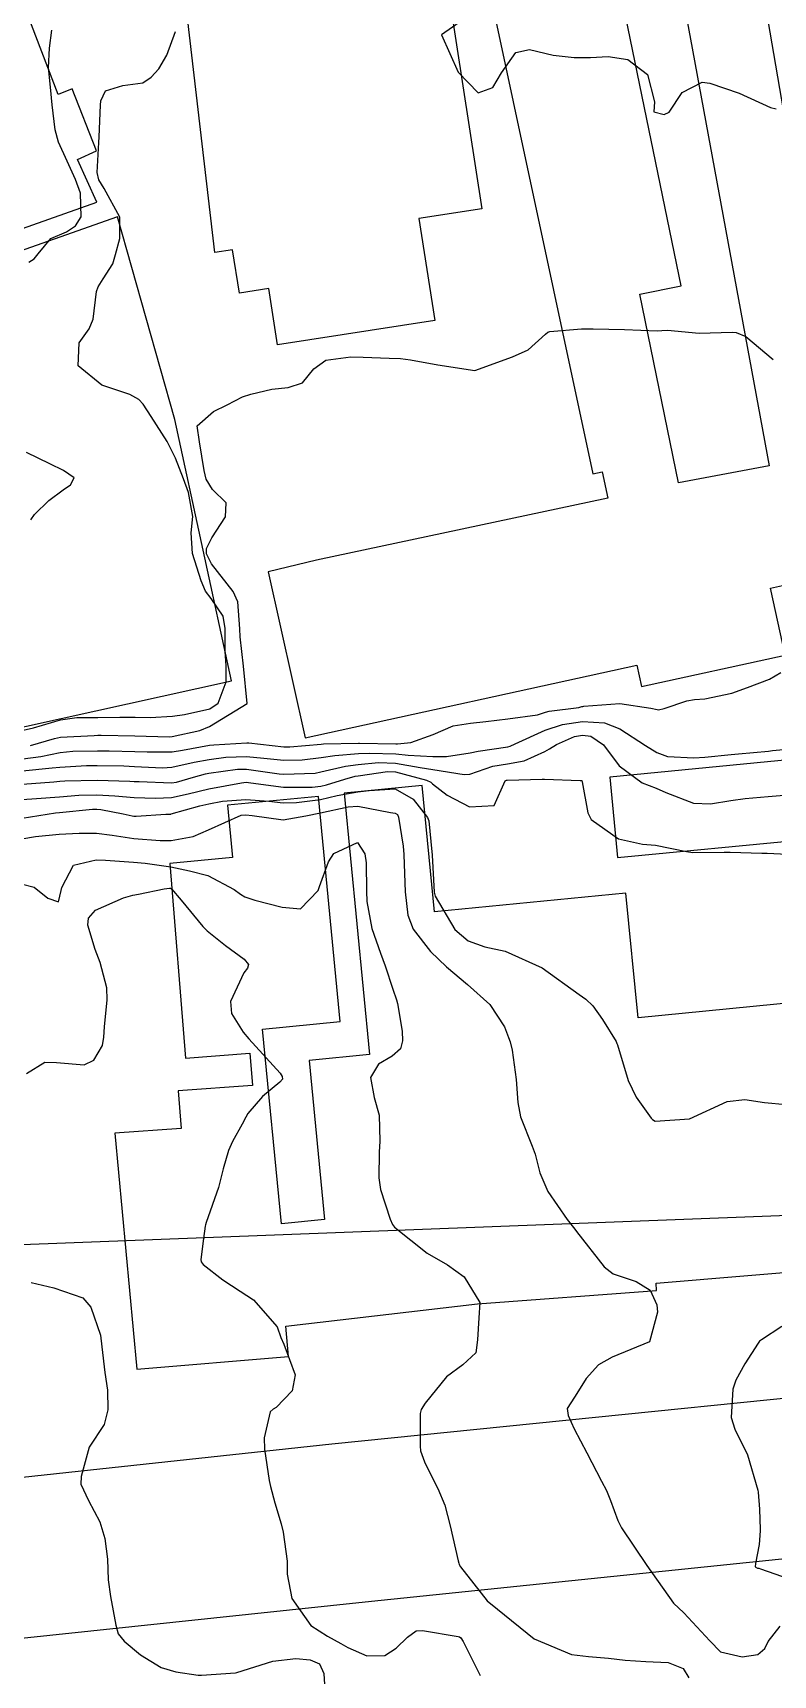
# Model space of a CAD drawing. Header units: metres. Extents: x 298520 to 308411, y 7433745 to 7450750.
# Drawn here: x 300260.2 to 300300, y 7444979.9 to 7445068 of the extents above; entities that cross this region are included whole.
import ezdxf

# ---------------------------------------------------------------- set-up
doc = ezdxf.new("R2010")
doc.units = ezdxf.units.M
doc.header["$LTSCALE"] = 10
doc.linetypes.add('CONTINUO', pattern=[0])
for name, color, linetype in [('Curvas de Nivel 1m', 11, 'Continuous'), ('Curvas de Nivel 5m', 15, 'Continuous'), ('Edificações', 30, 'Continuous'), ('TEXTO', 45, 'Continuous'), ('Vias Primárias', 230, 'Continuous')]:
    doc.layers.add(name, color=color, linetype=linetype)

msp = doc.modelspace()

# ---------------------------------------------------------------- linework, layer by layer
at = {"layer": 'Curvas de Nivel 1m', "flags": 128}
for points, elevation in [([(300259.727, 7445030.625), (300260.274, 7445030.747), (300261.733, 7445031.182), (300262.599, 7445031.307), (300263.734, 7445031.316), (300264.919, 7445031.326), (300265.735, 7445031.322), (300266.547, 7445031.31), (300267.736, 7445031.372), (300268.378, 7445031.462), (300269.74, 7445031.781), (300270.188, 7445032.083), (300270.621, 7445033.216), (300270.619, 7445034.077), (300270.564, 7445034.861), (300270.571, 7445036.078), (300270.458, 7445036.739), (300269.809, 7445037.696), (300269.514, 7445038.093), (300269.279, 7445038.637), (300268.804, 7445040.1), (300268.738, 7445041.218), (300268.836, 7445042.1), (300268.596, 7445043.383), (300268.331, 7445044.106), (300267.9, 7445045.218), (300267.446, 7445046.115), (300266.593, 7445047.457), (300266.158, 7445048.128), (300265.937, 7445048.376), (300265.445, 7445048.633), (300263.948, 7445049.136), (300262.684, 7445050.173), (300262.737, 7445051.41), (300263.267, 7445052.167), (300263.474, 7445052.68), (300263.653, 7445054.163), (300263.747, 7445054.422), (300264.013, 7445054.849), (300264.529, 7445055.649), (300264.687, 7445056.15), (300264.908, 7445057.014), (300264.92, 7445058.147), (300264.076, 7445059.695), (300263.794, 7445060.163), (300263.693, 7445060.558), (300263.779, 7445062.163), (300263.803, 7445062.466), (300263.875, 7445064.162), (300263.889, 7445064.4), (300264.135, 7445064.935), (300265.072, 7445065.213), (300266.142, 7445065.373), (300266.602, 7445065.67), (300266.997, 7445066.122), (300267.43, 7445066.847), (300267.894, 7445068.113)], 693), ([(300260.026, 7445055.739), (300260.309, 7445055.917), (300260.532, 7445056.195), (300261.218, 7445057.011), (300262.045, 7445057.361), (300262.539, 7445057.684), (300262.841, 7445058.172), (300262.796, 7445059.449), (300262.529, 7445060.176), (300262.093, 7445061.161), (300261.622, 7445062.185), (300261.447, 7445062.85), (300261.288, 7445064.188), (300261.201, 7445065.125), (300261.088, 7445066.191), (300261.131, 7445067.222), (300261.257, 7445068.189)], 692), ([(300283.351, 7445068.759), (300282.173, 7445067.94), (300283.072, 7445065.931), (300284.136, 7445064.823), (300284.93, 7445065.119), (300285.383, 7445065.902), (300286.164, 7445066.99), (300286.898, 7445067.15), (300288.163, 7445066.856), (300289.294, 7445066.726), (300290.162, 7445066.729), (300291.107, 7445066.78), (300292.161, 7445066.624), (300293.218, 7445065.809), (300293.588, 7445064.348), (300293.558, 7445063.806), (300294.122, 7445063.673), (300294.377, 7445063.796), (300295.072, 7445064.853), (300296.147, 7445065.393), (300296.558, 7445065.354), (300298.139, 7445064.803), (300299.828, 7445064.032), (300300.126, 7445063.963)], 693), ([(300260.12, 7445029.801), (300261.413, 7445030.185), (300261.724, 7445030.251), (300263.538, 7445030.349), (300263.725, 7445030.353), (300263.92, 7445030.352), (300265.725, 7445030.32), (300267.566, 7445030.27), (300267.725, 7445030.282), (300269.207, 7445030.616), (300269.73, 7445030.819), (300271.743, 7445032.06), (300271.539, 7445034.064), (300271.363, 7445035.64), (300271.348, 7445036.067), (300271.245, 7445037.506), (300270.995, 7445038.072), (300269.835, 7445039.549), (300269.57, 7445040.093), (300269.561, 7445040.378), (300269.852, 7445040.95), (300270.59, 7445042.079), (300270.625, 7445042.834), (300269.877, 7445043.541), (300269.544, 7445044.093), (300269.43, 7445044.555), (300269.185, 7445046.097), (300269.066, 7445046.954), (300269.929, 7445047.734), (300270.667, 7445048.079), (300271.492, 7445048.515), (300271.942, 7445048.664), (300273.069, 7445048.926), (300273.948, 7445049.015), (300274.71, 7445049.27), (300275.312, 7445050.02), (300275.968, 7445050.479), (300277.298, 7445050.669), (300277.969, 7445050.642), (300279.358, 7445050.587), (300279.969, 7445050.567), (300280.512, 7445050.506), (300281.966, 7445050.227), (300283.963, 7445049.92), (300285.971, 7445050.656), (300286.819, 7445051.037), (300287.74, 7445051.872), (300287.875, 7445051.98), (300287.984, 7445052.012), (300289.68, 7445052.16), (300289.986, 7445052.168), (300290.309, 7445052.168), (300291.986, 7445052.131), (300293.736, 7445052.051), (300293.986, 7445052.068), (300294.285, 7445052.094), (300295.985, 7445051.937), (300297.756, 7445051.981), (300297.985, 7445051.97), (300298.5, 7445051.745), (300299.965, 7445050.516)], 694), ([(300260.145, 7445041.912), (300260.326, 7445042.195), (300261.11, 7445042.953), (300261.876, 7445043.533), (300262.261, 7445043.794), (300262.471, 7445044.174), (300261.889, 7445044.569), (300261.162, 7445044.919), (300259.906, 7445045.535)], 692), ([(300259.697, 7445028.453), (300261.282, 7445028.604), (300261.7, 7445028.65), (300263.133, 7445028.734), (300263.702, 7445028.738), (300265.131, 7445028.709), (300265.701, 7445028.684), (300267.205, 7445028.61), (300267.701, 7445028.641), (300268.9, 7445028.903), (300269.707, 7445029.062), (300270.604, 7445029.182), (300271.71, 7445029.211), (300272.635, 7445029.125), (300273.708, 7445029.025), (300274.699, 7445029.034), (300275.71, 7445029.155), (300276.452, 7445029.262), (300277.714, 7445029.373), (300278.299, 7445029.399), (300279.714, 7445029.35), (300280.382, 7445029.29), (300281.712, 7445029.222), (300282.434, 7445029.21), (300283.715, 7445029.405), (300284.135, 7445029.498), (300285.721, 7445029.74), (300285.849, 7445029.77), (300286.119, 7445029.894), (300287.731, 7445030.633), (300288.657, 7445030.938), (300289.735, 7445031.09), (300290.917, 7445031.015), (300291.732, 7445030.704), (300293.116, 7445029.806), (300293.717, 7445029.437), (300294.291, 7445029.218), (300295.713, 7445029.135), (300296.305, 7445029.18), (300297.716, 7445029.322), (300298.108, 7445029.355), (300299.72, 7445029.509), (300299.919, 7445029.528), (300301.723, 7445029.7)], 696), ([(300259.688, 7445027.736), (300261.364, 7445027.859), (300261.69, 7445027.888), (300261.965, 7445027.902), (300263.691, 7445027.937), (300265.452, 7445027.895), (300265.69, 7445027.88), (300265.951, 7445027.867), (300267.69, 7445027.805), (300267.955, 7445027.843), (300268.861, 7445028.098), (300269.51, 7445028.278), (300269.696, 7445028.313), (300271.232, 7445028.535), (300271.7, 7445028.535), (300273.453, 7445028.286), (300273.696, 7445028.269), (300275.383, 7445028.329), (300275.699, 7445028.383), (300277.012, 7445028.688), (300277.705, 7445028.793), (300278.792, 7445028.894), (300279.706, 7445028.85), (300281.031, 7445028.622), (300281.702, 7445028.514), (300283.379, 7445028.242), (300283.698, 7445028.259), (300284.926, 7445028.687), (300285.707, 7445028.82), (300286.605, 7445028.991), (300287.717, 7445029.477), (300287.963, 7445029.624), (300288.343, 7445029.864), (300289.302, 7445030.279), (300289.728, 7445030.356), (300290.182, 7445030.297), (300290.862, 7445029.833), (300291.706, 7445028.714), (300292.928, 7445027.808), (300293.69, 7445027.513), (300294.197, 7445027.286), (300295.682, 7445026.707), (300296.592, 7445026.676), (300297.684, 7445026.861), (300298.461, 7445026.966), (300299.686, 7445027.068), (300301.17, 7445027.19)], 697), ([(300259.68, 7445026.911), (300260.444, 7445026.962), (300261.682, 7445027.055), (300262.72, 7445027.132), (300263.683, 7445027.165), (300264.648, 7445027.111), (300265.682, 7445027.016), (300266.824, 7445026.976), (300267.682, 7445027.022), (300268.581, 7445027.204), (300269.687, 7445027.476), (300271.431, 7445027.805), (300271.691, 7445027.829), (300271.944, 7445027.804), (300273.688, 7445027.577), (300275.239, 7445027.567), (300275.689, 7445027.622), (300276.003, 7445027.694), (300276.976, 7445027.997), (300277.534, 7445028.153), (300277.696, 7445028.184), (300279.266, 7445028.408), (300279.699, 7445028.384), (300281.367, 7445027.945), (300281.589, 7445027.839), (300281.691, 7445027.739), (300282.472, 7445027.145), (300283.679, 7445026.507), (300284.992, 7445026.594), (300285.588, 7445027.901), (300285.651, 7445027.943), (300285.694, 7445027.952), (300287.575, 7445027.992), (300287.695, 7445027.991), (300289.616, 7445027.929), (300289.694, 7445027.919), (300289.721, 7445027.85), (300290.016, 7445026.184), (300290.194, 7445025.842), (300291.658, 7445024.795), (300292.947, 7445024.514), (300293.653, 7445024.463), (300295.322, 7445024.109), (300295.647, 7445024.065), (300297.33, 7445024.073), (300297.648, 7445024.081), (300299.347, 7445024.033), (300299.647, 7445024.026), (300301.425, 7445023.933)], 698), ([(300259.67, 7445025.912), (300261.455, 7445026.183), (300261.673, 7445026.201), (300263.454, 7445026.384), (300263.675, 7445026.393), (300263.894, 7445026.376), (300265.099, 7445026.139), (300265.57, 7445026.029), (300265.672, 7445026.011), (300265.794, 7445026.007), (300267.373, 7445026.113), (300267.655, 7445026.128), (300267.673, 7445026.131), (300269.208, 7445026.564), (300269.679, 7445026.678), (300270.413, 7445026.812), (300271.681, 7445026.904), (300272.909, 7445026.82), (300273.68, 7445026.732), (300274.393, 7445026.742), (300275.682, 7445026.913), (300276.571, 7445027.114), (300277.686, 7445027.312), (300278.283, 7445027.388), (300279.688, 7445027.479), (300280.653, 7445026.926), (300281.421, 7445025.944), (300281.492, 7445025.763), (300281.655, 7445024.103), (300281.673, 7445023.94), (300281.673, 7445023.919), (300281.783, 7445021.938), (300281.836, 7445021.722), (300282.881, 7445019.927), (300283.594, 7445019.323), (300284.49, 7445019.01), (300285.586, 7445018.761), (300287.573, 7445017.87), (300289.559, 7445016.438), (300289.904, 7445016.192), (300290.289, 7445015.839), (300290.815, 7445015.1), (300291.534, 7445013.914), (300291.584, 7445013.819), (300291.616, 7445013.735), (300292.183, 7445011.82), (300292.621, 7445010.94), (300293.414, 7445009.801), (300293.482, 7445009.731), (300293.624, 7445009.655), (300295.483, 7445009.78), (300297.493, 7445010.709), (300298.434, 7445010.8), (300299.492, 7445010.647), (300300.667, 7445010.543)], 699), ([(300259.626, 7445022.388), (300260.321, 7445022.2), (300261.046, 7445021.617), (300261.615, 7445021.418), (300261.774, 7445022.026), (300261.796, 7445022.178), (300262.426, 7445023.387), (300263.646, 7445023.675), (300264.152, 7445023.645), (300265.644, 7445023.536), (300266.275, 7445023.492), (300267.641, 7445023.302), (300268.651, 7445023.086), (300269.634, 7445022.824), (300271.055, 7445022.069), (300271.382, 7445021.825), (300271.619, 7445021.682), (300272.163, 7445021.509), (300273.614, 7445021.131), (300274.597, 7445021.046), (300275.546, 7445022.021), (300275.569, 7445022.076), (300275.626, 7445022.233), (300276.106, 7445023.554), (300276.393, 7445024.009), (300277.659, 7445024.598), (300278.056, 7445023.986), (300278.123, 7445023.508), (300278.143, 7445021.985), (300278.172, 7445021.43), (300278.438, 7445019.982), (300278.893, 7445018.668), (300279.141, 7445017.974), (300279.56, 7445016.721), (300279.753, 7445016.165), (300279.807, 7445015.966), (300280.051, 7445014.475), (300280.082, 7445013.962), (300279.967, 7445013.523), (300279.52, 7445013.127), (300278.793, 7445012.698), (300278.363, 7445011.981), (300278.558, 7445010.913), (300278.827, 7445009.977), (300278.86, 7445008.578), (300278.824, 7445007.976), (300278.81, 7445006.606), (300278.896, 7445005.975), (300279.417, 7445004.396), (300279.542, 7445004.096), (300279.643, 7445003.967), (300281.392, 7445002.561), (300282.483, 7445001.929), (300283.377, 7445001.298), (300284.22, 7444999.911), (300284.168, 7444999.094), (300284.096, 7444997.912), (300284.016, 7444997.223), (300283.319, 7444996.572), (300282.43, 7444995.933), (300281.299, 7444994.52), (300281.076, 7444994.172), (300281.032, 7444993.953), (300281.02, 7444992.199), (300281.046, 7444991.952), (300281.257, 7444991.364), (300281.721, 7444990.417), (300281.98, 7444989.939), (300282.342, 7444989.042), (300282.626, 7444987.929), (300283.063, 7444986.054), (300283.096, 7444985.921), (300283.121, 7444985.85), (300283.191, 7444985.74), (300284.617, 7444983.906), (300285.166, 7444983.453), (300287.143, 7444981.87), (300289.135, 7444981.034), (300290.05, 7444980.925), (300291.133, 7444980.837), (300292.029, 7444980.714), (300293.131, 7444980.653), (300294.321, 7444980.598), (300295.128, 7444980.267), (300295.444, 7444979.777)], 701), ([(300259.903, 7445012.204), (300260.897, 7445012.804), (300261.512, 7445012.791), (300263.004, 7445012.672), (300263.514, 7445012.913), (300263.975, 7445013.707), (300264.05, 7445014.152), (300264.089, 7445014.703), (300264.24, 7445016.15), (300264.217, 7445016.808), (300263.864, 7445018.156), (300263.583, 7445018.861), (300263.197, 7445020.164), (300263.231, 7445020.539), (300263.611, 7445020.965), (300265.107, 7445021.627), (300265.619, 7445021.767), (300265.918, 7445021.829), (300267.284, 7445022.113), (300267.585, 7445022.149), (300267.623, 7445022.143), (300267.691, 7445022.109), (300268.211, 7445021.51), (300269.368, 7445020.092), (300269.599, 7445019.853), (300270.588, 7445019.075), (300271.577, 7445018.344), (300271.824, 7445018.057), (300271.764, 7445017.865), (300271.568, 7445017.607), (300270.854, 7445016.07), (300270.897, 7445015.42), (300271.537, 7445014.426), (300271.827, 7445014.057), (300273.506, 7445012.214), (300273.625, 7445012.039), (300273.637, 7445011.903), (300273.5, 7445011.743), (300272.574, 7445010.967), (300271.783, 7445010.057), (300271.67, 7445009.868), (300271.474, 7445009.477), (300270.964, 7445008.564), (300270.739, 7445008.071), (300270.45, 7445007.082), (300270.207, 7445006.078), (300269.536, 7445004.21), (300269.504, 7445004.089), (300269.491, 7445004.01), (300269.402, 7445003.344), (300269.253, 7445002.223), (300269.269, 7445002.091), (300269.381, 7445001.946), (300270.431, 7445001.131), (300271.367, 7445000.517), (300272.085, 7445000.053), (300273.349, 7444998.616), (300273.555, 7444998.038), (300273.703, 7444997.671), (300274.325, 7444996.03), (300274.158, 7444995.178), (300273.295, 7444994.288), (300273.143, 7444994.193), (300272.979, 7444994.043), (300272.659, 7444992.659), (300272.675, 7444992.046), (300272.929, 7444990.36), (300272.994, 7444990.042), (300273.234, 7444989.165), (300273.564, 7444988.037), (300273.667, 7444987.585), (300273.886, 7444986.033), (300273.881, 7444985.338), (300274.134, 7444984.03), (300275.151, 7444982.579), (300276.05, 7444982.006), (300276.768, 7444981.624), (300277.137, 7444981.404), (300278.159, 7444980.954), (300279.133, 7444980.978), (300279.742, 7444981.359), (300280.35, 7444981.958), (300280.803, 7444982.298), (300281.148, 7444982.319), (300283.07, 7444981.995), (300283.144, 7444981.973), (300283.209, 7444981.919), (300283.33, 7444981.729), (300284.248, 7444979.909)], 702), ([(300260.163, 7445000.99), (300261.368, 7445000.695), (300262.921, 7445000.164), (300263.358, 7444999.663), (300263.868, 7444998.155), (300263.954, 7444997.533), (300264.114, 7444996.152), (300264.247, 7444995.207), (300264.263, 7444994.15), (300264.07, 7444993.363), (300263.263, 7444992.16), (300262.84, 7444990.571), (300262.825, 7444990.164), (300263.234, 7444989.286), (300263.831, 7444988.154), (300264.116, 7444987.244), (300264.246, 7444986.149), (300264.295, 7444985.035), (300264.414, 7444984.148), (300264.699, 7444982.595), (300264.825, 7444982.143), (300265.139, 7444981.75), (300266.019, 7444981.014), (300267.125, 7444980.334), (300267.909, 7444980.102), (300269.121, 7444979.925), (300269.287, 7444979.922), (300271.123, 7444980.051), (300271.197, 7444980.069), (300273.129, 7444980.665), (300274.355, 7444980.804), (300275.13, 7444980.735), (300275.633, 7444980.518), (300275.862, 7444980.009), (300275.931, 7444978.828)], 703), ([(300300.431, 7444998.635), (300299.336, 7444997.921), (300299.233, 7444997.833), (300299.154, 7444997.732), (300298.442, 7444996.619), (300297.951, 7444995.744), (300297.792, 7444995.261), (300297.706, 7444993.746), (300297.907, 7444993.12), (300298.591, 7444991.737), (300299.137, 7444989.838), (300299.155, 7444989.731), (300299.229, 7444988.825), (300299.273, 7444987.729), (300299.27, 7444987.671), (300299.205, 7444986.93), (300299.02, 7444985.907), (300299.005, 7444985.732), (300299.114, 7444985.654), (300299.192, 7444985.655), (300299.292, 7444985.629), (300301.185, 7444984.964)], 699)]:
    msp.add_lwpolyline(points, dxfattribs=dict(at, elevation=elevation))
at = {"layer": 'Curvas de Nivel 5m', "flags": 128}
for points, elevation in [([(300259.706, 7445029.086), (300260.682, 7445029.222), (300261.712, 7445029.425), (300262.386, 7445029.501), (300263.713, 7445029.52), (300264.349, 7445029.515), (300265.713, 7445029.481), (300266.379, 7445029.457), (300267.713, 7445029.469), (300268.273, 7445029.546), (300269.719, 7445029.819), (300269.96, 7445029.846), (300271.721, 7445029.949), (300271.835, 7445029.945), (300273.718, 7445029.736), (300274.024, 7445029.729), (300275.721, 7445029.878), (300275.843, 7445029.887), (300277.722, 7445029.932), (300277.779, 7445029.932), (300279.722, 7445029.892), (300279.801, 7445029.889), (300280.532, 7445029.958), (300281.727, 7445030.391), (300282.803, 7445030.859), (300283.734, 7445031.007), (300284.551, 7445031.096), (300285.736, 7445031.231), (300287.316, 7445031.454), (300287.74, 7445031.598), (300287.954, 7445031.655), (300289.535, 7445031.852), (300289.705, 7445031.889), (300289.743, 7445031.901), (300289.805, 7445031.91), (300291.745, 7445032.059), (300293.392, 7445031.804), (300293.742, 7445031.728), (300293.815, 7445031.726), (300294.123, 7445031.796), (300295.333, 7445032.198), (300295.748, 7445032.27), (300296.294, 7445032.318), (300297.752, 7445032.616), (300298.582, 7445032.914), (300299.759, 7445033.359), (300300.374, 7445033.721)], 695), ([(300259.659, 7445024.797), (300260.382, 7445024.921), (300261.662, 7445025.042), (300262.738, 7445025.093), (300263.662, 7445025.097), (300264.505, 7445024.991), (300265.66, 7445024.821), (300267.07, 7445024.705), (300267.659, 7445024.705), (300268.838, 7445024.921), (300269.665, 7445025.279), (300271.417, 7445026.064), (300271.673, 7445026.089), (300272.021, 7445026.057), (300273.671, 7445025.809), (300274.889, 7445026.022), (300275.675, 7445026.195), (300277.155, 7445026.518), (300277.678, 7445026.545), (300279.435, 7445026.213), (300279.675, 7445026.166), (300279.801, 7445026.094), (300279.867, 7445025.967), (300280.104, 7445024.41), (300280.145, 7445023.963), (300280.162, 7445023.445), (300280.219, 7445021.961), (300280.356, 7445020.705), (300280.646, 7445019.954), (300281.585, 7445018.756), (300282.441, 7445017.931), (300283.564, 7445016.98), (300284.756, 7445015.908), (300285.541, 7445014.712), (300285.772, 7445014.133), (300285.856, 7445013.895), (300285.958, 7445013.462), (300286.183, 7445011.89), (300286.257, 7445010.655), (300286.4, 7445009.886), (300287.033, 7445008.302), (300287.189, 7445007.874), (300287.243, 7445007.666), (300287.443, 7445006.881), (300287.877, 7445005.866), (300288.912, 7445004.361), (300289.318, 7445003.851), (300289.411, 7445003.722), (300290.897, 7445001.835), (300291.379, 7445001.459), (300292.613, 7445001.049), (300293.371, 7445000.575), (300293.727, 7444999.796), (300293.757, 7444999.396), (300293.333, 7444997.8), (300291.324, 7444996.977), (300290.585, 7444996.572), (300289.924, 7444995.844), (300289.698, 7444995.457), (300289.303, 7444994.828), (300288.919, 7444994.232), (300288.956, 7444993.853), (300289.282, 7444993.133), (300289.965, 7444991.843), (300290.761, 7444990.322), (300291.014, 7444989.832), (300291.238, 7444989.29), (300291.628, 7444988.226), (300291.832, 7444987.821), (300293.193, 7444985.8), (300294.616, 7444983.786), (300295.165, 7444983.263), (300296.565, 7444981.766), (300297.137, 7444981.177), (300298.302, 7444980.91), (300299.136, 7444981.032), (300299.522, 7444981.344), (300299.703, 7444981.724), (300300.332, 7444982.542)], 700)]:
    msp.add_lwpolyline(points, dxfattribs=dict(at, elevation=elevation))
at = {"layer": 'Edificações'}
for points in [[(300253.906, 7445055.515), (300263.678, 7445058.956), (300262.635, 7445061.253), (300263.653, 7445061.716), (300262.355, 7445065.038), (300261.605, 7445064.745), (300256.745, 7445077.412)], [(300283.91, 7445074.227), (300290.281, 7445044.377), (300290.79, 7445044.486), (300291.089, 7445043.082), (300275.466, 7445039.75), (300272.873, 7445039.133), (300274.856, 7445030.212), (300292.649, 7445034.109), (300292.899, 7445032.967), (300300.604, 7445034.654), (300299.816, 7445038.249), (300300.781, 7445038.46)], [(300301.122, 7445060.377), (300299.198, 7445071.648)], [(300294.943, 7445070.921), (300299.746, 7445044.814), (300294.88, 7445043.899), (300292.808, 7445054.025), (300295.03, 7445054.48), (300291.816, 7445070.125)], [(300247.022, 7445028.005), (300270.905, 7445033.27), (300267.855, 7445047.3), (300264.786, 7445058.171), (300254.274, 7445054.47)], [(300305.543, 7445029.495), (300291.2, 7445028.097), (300291.62, 7445023.786), (300301.68, 7445024.766)], [(300302.519, 7445016.15), (300292.719, 7445015.195), (300292.067, 7445021.888), (300281.785, 7445020.886), (300281.126, 7445027.657), (300276.943, 7445027.249), (300278.31, 7445013.218), (300275.064, 7445012.902), (300275.896, 7445004.362), (300273.583, 7445004.136), (300272.565, 7445014.59), (300276.741, 7445014.997), (300275.565, 7445027.07), (300270.689, 7445026.595), (300270.962, 7445023.797), (300267.587, 7445023.469), (300268.438, 7445013.029), (300271.893, 7445013.289), (300272.023, 7445011.566), (300268.046, 7445011.267), (300268.197, 7445009.258), (300264.646, 7445008.999), (300265.826, 7444996.344), (300273.963, 7444997.021), (300273.825, 7444998.639), (300284.093, 7444999.847), (300293.709, 7445000.566), (300293.68, 7445000.95), (300303.729, 7445001.788)]]:
    msp.add_lwpolyline(points, dxfattribs=at)
msp.add_lwpolyline([(300268.43, 7445069.759), (300282.291, 7445071.817), (300284.341, 7445058.606), (300280.954, 7445058.08), (300281.803, 7445052.606), (300273.369, 7445051.297), (300272.9, 7445054.32), (300271.325, 7445054.076), (300270.963, 7445056.407), (300270.009, 7445056.259)], close=True, dxfattribs=at)
at = {"layer": 'TEXTO', "linetype": 'CONTINUO'}
msp.add_polyline3d([(300208.25, 7445001.056, 0), (300444.229, 7445010.09, 0)], dxfattribs=at)
at = {"layer": 'Vias Primárias'}
msp.add_lwpolyline([(300226.614, 7444986.939), (300234.783, 7444987.862), (300276.283, 7444992.323), (300315.544, 7444996.298), (300342.14, 7444999.074), (300353.627, 7444999.988), (300373.747, 7445002.341, 0.139528), (300377.897, 7445004.064, -0.104728)], format="xyb", dxfattribs=at)
at = {"layer": 'Vias Primárias', "elevation": 705.531}
msp.add_lwpolyline([(300231.024, 7444978.872), (300278.421, 7444983.892), (300350.157, 7444991.293), (300380.165, 7444994.47, -0.096223), (300383.668, 7444994.166, -0.083143), (300390.618, 7444990.859, -0.110752), (300392.445, 7444988.859, -0.067848), (300394.973, 7444982.604), (300400.602, 7444968.14), (300406.035, 7444954.341), (300412.743, 7444934.46, -0.164059), (300412.743, 7444929.661, -0.162271), (300408.751, 7444924.374, -0.135179), (300398.114, 7444920.688), (300348.357, 7444915.683), (300270.335, 7444907.607)], format="xyb", dxfattribs=at)

doc.saveas('drawing.dxf')
